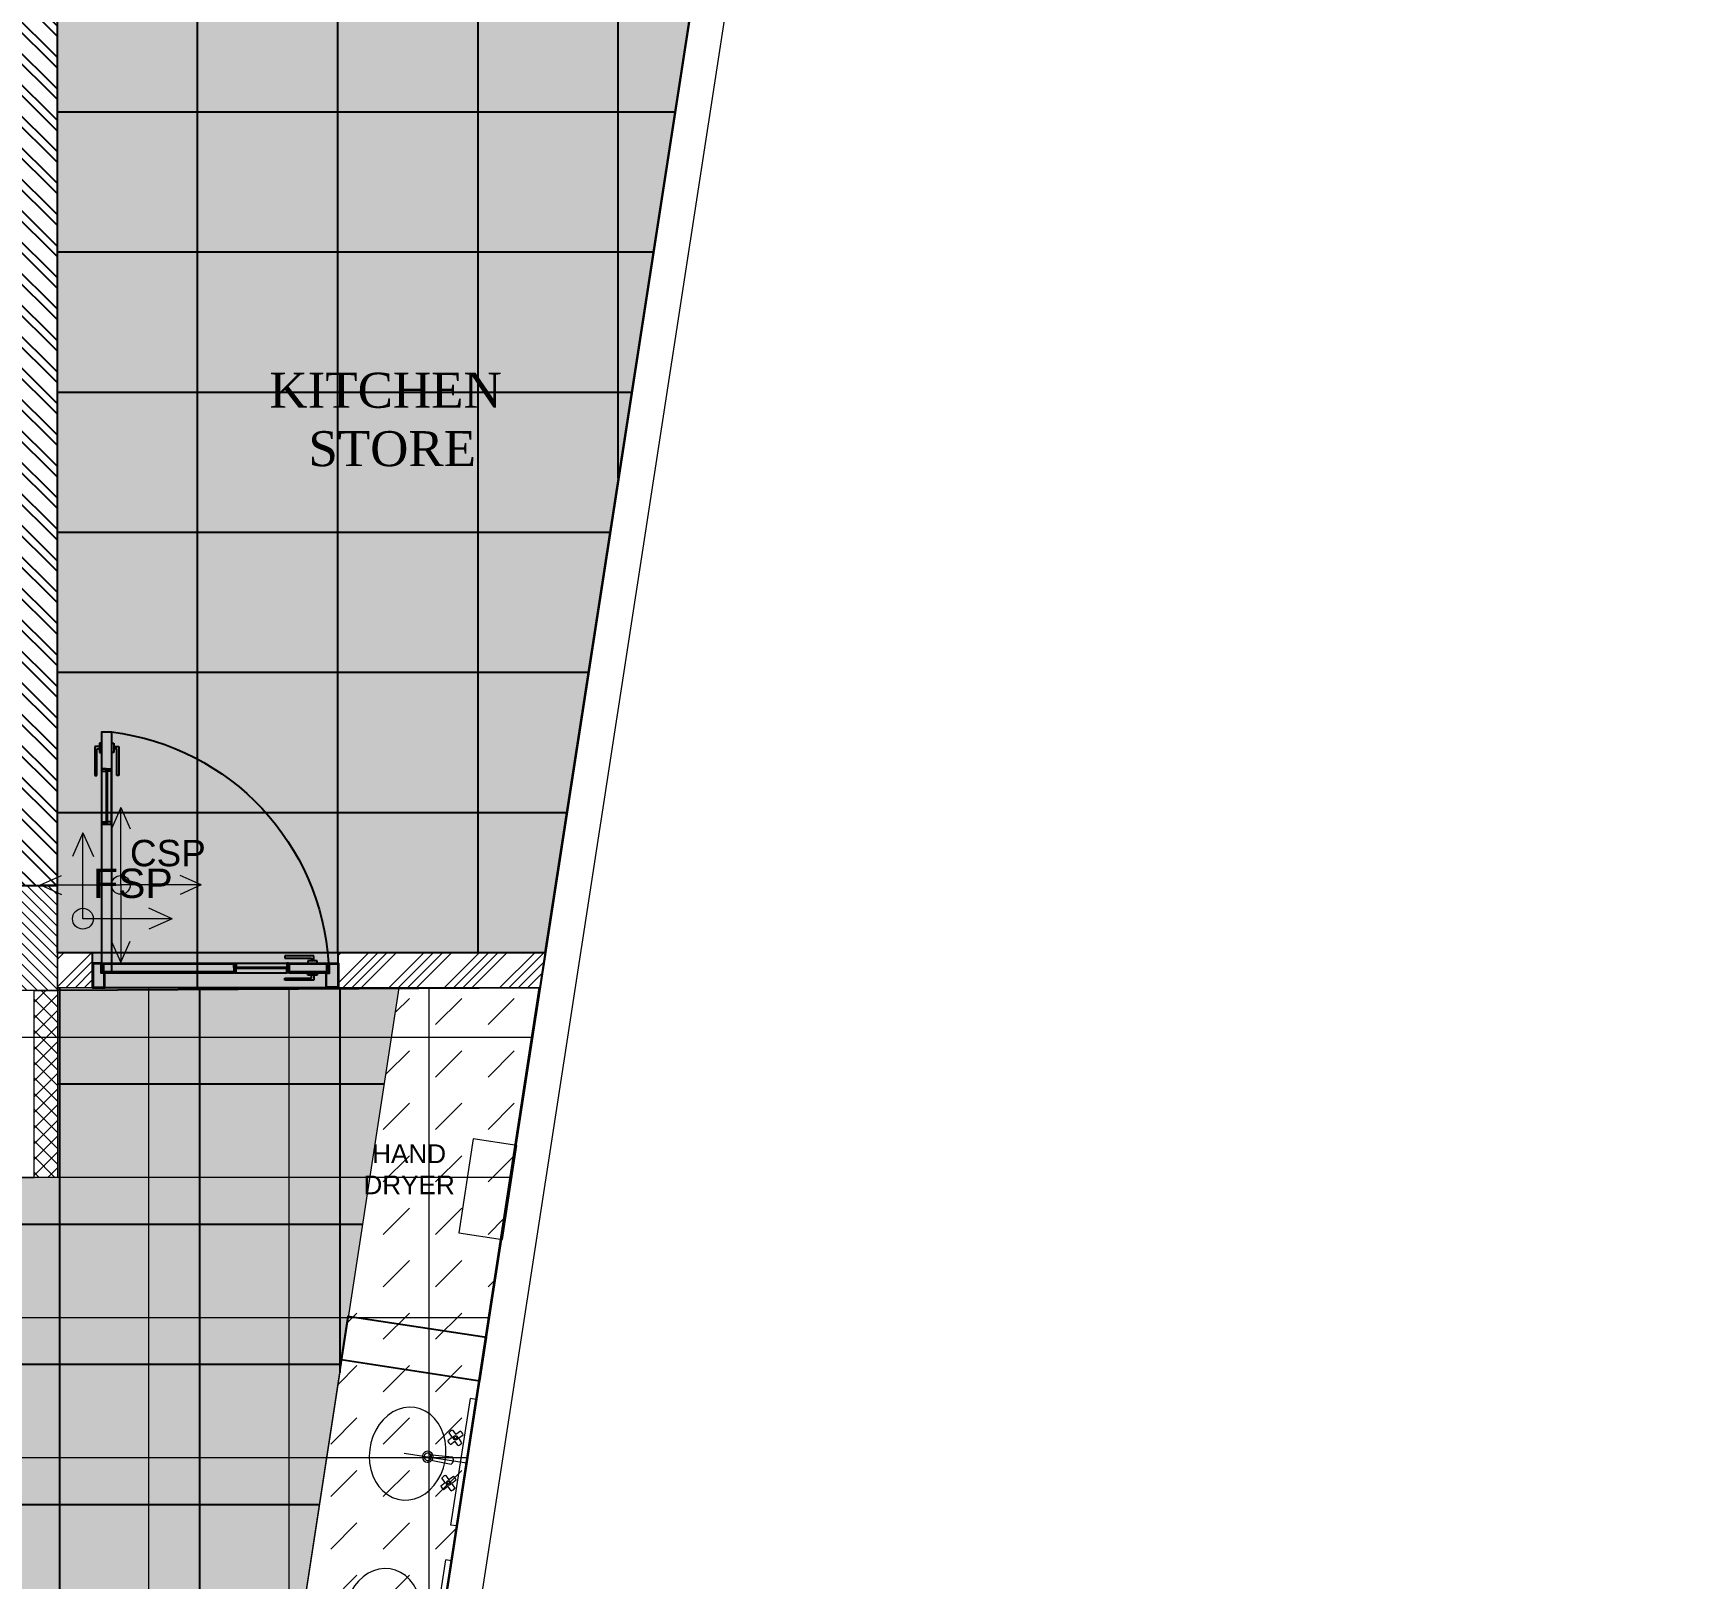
# Model space of a CAD drawing. Header units: millimetres. Extents: x 2335845 to 2509607, y 289014 to 361737.
# Drawn here: x 2411490 to 2418524, y 302186 to 308802 of the extents above; entities that cross this region are included whole.
import ezdxf

# ---------------------------------------------------------------- set-up
doc = ezdxf.new("R2010")
doc.units = ezdxf.units.MM
doc.linetypes.add('HIDDEN', pattern=[0.375, 0.25, -0.125])
for name, color, linetype, lineweight in [('150 mm WALL', 134, 'Continuous', 25), ('A-FURN-SANITARY', 144, 'Continuous', 15), ('A-PLAN-COLUMN', 3, 'Continuous', 0), ('A-PLAN-RCC-HATCH', 8, 'Continuous', 13), ('A-PLAN-THIN', 251, 'Continuous', 15), ('AR_01_PARTITION FULL HT', 2, 'Continuous', 25), ('IN-PRTN-FULL', 30, 'Continuous', 20), ('IN-PRTN-HATCH', 8, 'Continuous', 5), ('SW-PARTITION GYPSUM', 30, 'Continuous', 18), ('TOA-FC-CSP', 8, 'Continuous', 20), ('TOA-FC-GYPSUM', 250, 'Continuous', 5), ('TOA-FL-FSP', 8, 'Continuous', 20), ('TOA-FL-TILE-3', 8, 'Continuous', 5), ('TOA_DOOR', 7, 'Continuous', 25)]:
    doc.layers.add(name, color=color, linetype=linetype, lineweight=lineweight)
for name, color, linetype in [('A-PLAN-DOOR', 7, 'Continuous'), ('A-PLAN-HIDDEN', 1, 'HIDDEN'), ('A-PLAN-WALL', 6, 'Continuous'), ('A-PLAN-WALL HATCH', 8, 'Continuous'), ('ROOM TEXT', 3, 'Continuous'), ('TOA-FC-MODULAR', 7, 'Continuous')]:
    doc.layers.add(name, color=color, linetype=linetype)
doc.styles.add('2MM', font='arial.ttf')
doc.styles.add('ARIAL', font='arial.ttf')
doc.styles.add('GEORGE', font='georgia.ttf')
pattern_1 = [(315, (-36049.69, -291334.46), (67.35192, 67.35192), []), (315, (-36049.69, -291379.36), (67.35192, 67.35192), [])]
pattern_2 = [(45, (2408113.76, 309771.23), (-118.5394, 118.5394), []), (45, (2408153.27, 309771.23), (-118.5394, 118.5394), []), (45, (2408192.79, 309771.23), (-118.5394, 118.5394), []), (45, (2408232.3, 309771.23), (-118.5394, 118.5394), [])]

# ---------------------------------------------------------------- blocks, each defined once
blk = doc.blocks.new('A$C3F28102C')
at = {"layer": 'A-PLAN-DOOR'}
h = blk.add_hatch(dxfattribs=at)
h.set_pattern_fill('ANSI31', color=256, style=0)
h.set_pattern_definition([(315, (-1529.3283, 1000.1135), (-0.44194174, -0.44194174), [])])
h.paths.add_polyline_path([(1.3, -14.9), (0, -14.9), (0, 0), (1.3, 0)])
h.paths.add_polyline_path([(1.3, 0.2), (1.3, 0), (0, 0), (0, 1.1, 0.115729)])
h.paths.add_polyline_path([(4.9, -14.9), (3.6, -14.9), (3.6, 0), (4.9, 0)])
h.paths.add_polyline_path([(4.9, 0), (3.6, 0), (3.6, 0.2, 0.115729), (4.9, 1.1)])
at = {"layer": 'A-PLAN-DOOR', "color": 2}
for points in [[(1.3, 0.2), (1.3, -14.9), (0, -14.9), (0, 1.1)], [(3.6, 0.2), (3.6, -14.9), (4.9, -14.9), (4.9, 1.1)]]:
    blk.add_lwpolyline(points, dxfattribs=at)
for radius in [3.42, 2.42]:
    blk.add_circle((2.5, 3.4), radius, dxfattribs=at)
blk = doc.blocks.new('Door 1500 mm')
at = {"layer": 'A-PLAN-DOOR'}
for p, q in [((-749, 144.7), (-749, 149.7)), ((749, 144.7), (749, 149.7)), ((710.4, 59.9), (-710.4, 59.9)), ((-710.4, 59.9), (-710.4, 0)), ((710.4, 53.4), (-710.4, 53.4)), ((710.4, 6.5), (-710.4, 6.5)), ((710.4, 0), (-710.4, 0)), ((-150, 0), (-150, 53.4)), ((710.4, 59.9), (710.4, 0))]:
    blk.add_line(p, q, dxfattribs=at)
for points in [[(-750, -90.3), (-750, -90.3), (-750, 149.7), (-851, 149.7)], [(750, -89.3), (750, 149.7), (851, 149.7)]]:
    blk.add_lwpolyline(points, dxfattribs=at)
for points in [[(-750, 8), (-749, 8), (-749, 141.7), (-750, 141.7)], [(-747.5, 1.5), (-715.6, 1.5), (-715.6, 63.4), (-700.6, 63.4), (-700.6, 94.6), (-715.2, 148.2), (-747.5, 148.2), (-747.5, 139.7), (-749, 139.7), (-749, 141.7), (-749, 149.7), (-714.1, 149.7), (-699.1, 94.8), (-699.1, 61.9), (-714.1, 61.9), (-714.1, 0), (-749, 0), (-749, 10), (-747.5, 10)], [(747.5, 1.5), (715.6, 1.5), (715.6, 63.4), (700.6, 63.4), (700.6, 94.6), (715.2, 148.2), (747.5, 148.2), (747.5, 139.7), (749, 139.7), (749, 141.7), (749, 149.7), (714.1, 149.7), (699.1, 94.8), (699.1, 61.9), (714.1, 61.9), (714.1, 0), (749, 0), (749, 10), (747.5, 10)], [(750, 8), (749, 8), (749, 141.7), (750, 141.7)]]:
    blk.add_lwpolyline(points, close=True, dxfattribs=at)
at = {"layer": 'A-PLAN-DOOR', "linetype": 'HIDDEN', "ltscale": 300}
for points in [[(-711.8, -7), (-678.8, -7), (-678.8, -534.8), (-711.8, -534.8)], [(711.8, -7), (678.8, -7), (678.8, -835.8), (711.8, -835.8)]]:
    blk.add_lwpolyline(points, close=True, dxfattribs=at)
for centre, radius, start, end in [((-678.8, -7), 528.9, 270, 0.75702), ((678.8, -7), 828.8, 179.51698, 270)]:
    blk.add_arc(centre, radius, start, end, dxfattribs=at)
at = {"layer": 'A-PLAN-DOOR', "extrusion": (0, 0, -1), "yscale": 0.9981851179673188, "zscale": -0.9981851179673188, "rotation": 180}
for p, xscale in [((714.1, 0), 0.9981851179673188), ((-714.1, 0), -0.9981851179673188)]:
    blk.add_blockref('A$C3F28102C', p, dxfattribs=dict(at, xscale=xscale))
blk = doc.blocks.new('AHU-3')
at = {"layer": 'A-PLAN-RCC-HATCH'}
h = blk.add_hatch(dxfattribs=at)
h.set_pattern_fill('ANSI31', color=256, scale=10, angle=360, style=0)
h.set_pattern_definition([(135, (405105.024, 180271.313), (22.4506403, 22.4506403), [])])
h.paths.add_polyline_path([(4000.3, -3384.5), (4000.3, -3834.5), (2750.3, -3834.5), (2750.3, -3384.5)])
at = {"layer": 'A-PLAN-WALL HATCH'}
h = blk.add_hatch(dxfattribs=at)
h.set_pattern_fill('ANSI32', color=256, scale=10, angle=-90, style=0)
h.set_pattern_definition(pattern_1)
h.paths.add_polyline_path([(-2549.7, 1790.5), (-2549.7, -2834.5), (-2349.7, -2834.5), (-2349.7, 1790.5)])
h = blk.add_hatch(dxfattribs=at)
h.set_pattern_fill('ANSI32', color=256, scale=10, angle=-90, style=0)
h.set_pattern_definition(pattern_1)
h.paths.add_polyline_path([(4000.3, 1790.5), (3800.3, 1790.5), (3800.3, -3384.5), (4000.3, -3384.5)])
h = blk.add_hatch(dxfattribs=at)
h.set_pattern_fill('ANSI32', color=256, scale=10, angle=-90, style=0)
h.set_pattern_definition(pattern_1)
h.paths.add_polyline_path([(-1549.7, -3834.5), (1210.3, -3834.5), (1210.3, -2984.5), (1010.3, -2984.5), (1010.3, -3634.5), (-1549.7, -3634.5)])
h = blk.add_hatch(dxfattribs=at)
h.set_pattern_fill('ANSI32', color=256, scale=10, angle=-90, style=0)
h.set_pattern_definition(pattern_1)
h.paths.add_polyline_path([(2950.3, -3384.5), (2950.3, -2984.5), (2750.3, -2984.5), (2750.3, -3384.5)])
at = {"layer": 'A-PLAN-COLUMN'}
blk.add_lwpolyline([(4000.3, -3384.5), (4000.3, -3834.5), (2750.3, -3834.5), (2750.3, -3384.5)], close=True, dxfattribs=at)
at = {"layer": 'A-PLAN-HIDDEN', "ltscale": 1000}
for p, q in [((3800.3, 1790.5), (2950.3, -3384.5)), ((3800.3, -3384.5), (2950.3, 1790.5))]:
    blk.add_line(p, q, dxfattribs=at)
for points in [[(3725.3, 1549.9), (3125.3, 1549.9), (3125.3, 349.9), (3725.3, 349.9)], [(1350.3, 990.5), (1350.3, -1609.5), (-1549.7, -1609.5), (-1549.7, 990.5)], [(3725.3, 49.6), (3125.3, 49.6), (3125.3, -700.4), (3725.3, -700.4)], [(3725.3, -1000), (3125.3, -1000), (3125.3, -1750), (3725.3, -1750)]]:
    blk.add_lwpolyline(points, close=True, dxfattribs=at)
for centre, radius in [((3680.2, -2099.3), 45.1), ((3663.5, -2369), 61.9), ((3520.3, -2814.1), 125), ((3520.3, -3314.1), 125)]:
    blk.add_circle(centre, radius, dxfattribs=at)
at = {"layer": 'A-PLAN-THIN'}
for p, q in [((2750.3, -2984.5), (2750.3, 1790.5)), ((2950.3, -2984.5), (2950.3, 1790.5))]:
    blk.add_line(p, q, dxfattribs=at)
at = {"layer": 'A-PLAN-WALL'}
for points in [[(-2549.7, 1790.5), (-2549.7, -2834.5), (-2349.7, -2834.5), (-2349.7, 1790.5), (-2549.7, 1790.5)], [(4000.3, 1790.5), (3800.3, 1790.5), (3800.3, -3384.5), (4000.3, -3384.5), (4000.3, 1790.5)], [(-1549.7, -3834.5), (1210.3, -3834.5), (1210.3, -2984.5), (1010.3, -2984.5), (1010.3, -3634.5), (-1549.7, -3634.5), (-1549.7, -3834.5)], [(2950.3, -3384.5), (2950.3, -2984.5), (2750.3, -2984.5), (2750.3, -3384.5), (2950.3, -3384.5)]]:
    blk.add_lwpolyline(points, dxfattribs=at)
at = {"layer": 'A-PLAN-DOOR'}
blk.add_blockref('Door 1500 mm', (1980.3, -3114.2), dxfattribs=at)
blk = doc.blocks.new('CHOREE')
blk.add_blockref('AHU-3', (9031.9, -9715.7))
blk = doc.blocks.new('BIG CHOORE')
blk.add_blockref('CHOREE', (-2408, -1909))
blk = doc.blocks.new('A$C38A659B7')
at = {"layer": 'TOA-FC-CSP', "color": 10, "linetype": 'Continuous', "elevation": 0}
for points in [[(0.91, 8.35), (0, 6.31)], [(0.91, 8.35), (0, 6.31)], [(0.91, 8.35), (1.82, 6.31)], [(0.91, 8.35), (1.82, 6.31)], [(8.65, 0.91), (0.91, 0.91), (0.91, 8.35)], [(-6.83, 0.91), (-4.79, 1.82)], [(8.65, 0.91), (6.61, 1.82)], [(-6.83, 0.91), (-4.79, 0)], [(-6.83, 0.91), (0.91, 0.91), (0.91, -6.54)], [(8.65, 0.91), (6.61, 0)], [(0.91, -6.54), (0, -4.49)], [(0.91, -6.54), (0, -4.49)], [(0.91, -6.54), (1.82, -4.49)], [(0.91, -6.54), (1.82, -4.49)]]:
    blk.add_lwpolyline(points, dxfattribs=at)
at = {"layer": 'TOA-FC-CSP', "color": 10, "linetype": 'Continuous'}
blk.add_circle((0.91, 0.91, 0), 0.902, dxfattribs=at)
at = {"layer": 'TOA-FC-CSP', "color": 10, "insert": (1.79, 5.25, 0), "char_height": 2.542, "width": 4.6087, "attachment_point": 1, "style": 'ARIAL'}
blk.add_mtext('CSP', dxfattribs=at)
blk = doc.blocks.new('A$C1A684713')
at = {"layer": 'TOA-FL-FSP', "color": 10, "linetype": 'Continuous', "elevation": 0}
for points in [[(0.91, 8.35), (0, 6.31)], [(0.91, 8.35), (0, 6.31)], [(0.91, 8.35), (1.82, 6.31)], [(0.91, 8.35), (1.82, 6.31)], [(8.65, 0.91), (0.91, 0.91), (0.91, 8.35)], [(8.65, 0.91), (6.61, 1.82)], [(8.65, 0.91), (6.61, 0)]]:
    blk.add_lwpolyline(points, dxfattribs=at)
at = {"layer": 'TOA-FL-FSP', "color": 10, "linetype": 'Continuous'}
blk.add_circle((0.91, 0.91, 0), 0.902, dxfattribs=at)
at = {"layer": 'TOA-FL-FSP', "color": 10, "insert": (1.79, 5.25, 0), "char_height": 2.542, "width": 4.6087, "attachment_point": 1, "style": 'ARIAL'}
blk.add_mtext('FSP', dxfattribs=at)
blk = doc.blocks.new('*U768')
at = {"layer": 'IN-PRTN-HATCH'}
h = blk.add_hatch(dxfattribs=at)
h.set_pattern_fill('ANSI37', color=256, scale=15)
h.set_pattern_definition([(45, (8138.486, 0), (-33.67596, 33.67596), []), (135, (8138.486, 0), (-33.67596, -33.67596), [])])
h.paths.add_polyline_path([(-98111.9, -39967.2), (-97312, -39967.2), (-97312, -39867.2), (-98111.9, -39867.2)])
at = {"layer": 'IN-PRTN-FULL', "elevation": 0}
blk.add_lwpolyline([(-98111.9, -39967.2), (-97312, -39967.2), (-97312, -39867.2), (-98111.9, -39867.2)], close=True, dxfattribs=at)
blk = doc.blocks.new('A$C3A863514')
at = {"layer": 'TOA_DOOR', "color": 8, "ltscale": 3}
for p, q in [((-113, 1029.6), (-113, 906.7)), ((-92, 1029.6), (-113, 1029.6)), ((-103.6, 1020.1), (-92, 1020.1)), ((-103.6, 906.7), (-103.6, 1020.1)), ((-92, 1044.7), (-92, 1005)), ((-82.6, 1044.7), (-92, 1044.7)), ((-92, 1029.6), (-92, 1020.1)), ((-92, 1005), (-82.6, 1005)), ((-40, 1044.7), (-30.6, 1044.7)), ((-30.6, 1005), (-40, 1005)), ((-30.6, 1044.7), (-30.6, 1005)), ((-30.6, 1029.6), (-30.6, 1020.1)), ((-30.6, 1029.6), (-9.6, 1029.6)), ((-19, 1020.1), (-30.6, 1020.1)), ((-19, 906.7), (-19, 1020.1)), ((-9.6, 1029.6), (-9.6, 906.7)), ((-40, 934.5), (-81, 934.5)), ((-81, 708), (-81, 924.6)), ((-62.9, 934.5), (-62.9, 708)), ((-58.1, 934.5), (-58.1, 708)), ((-40, 708), (-40, 924.6)), ((-113, 906.7), (-103.6, 906.7)), ((-9.6, 906.7), (-19, 906.7)), ((-40, 698.2), (-81, 698.2))]:
    blk.add_line(p, q, dxfattribs=at)
at = {"layer": 'TOA_DOOR', "ltscale": 3}
for p, q in [((-960, 114.5), (-920.3, 114.5)), ((-960, 105), (-960, 114.5)), ((-944.9, 135.5), (-822, 135.5)), ((-944.9, 114.5), (-944.9, 135.5)), ((-944.9, 114.5), (-935.4, 114.5)), ((-935.4, 126), (-935.4, 114.5)), ((-822, 126), (-935.4, 126)), ((-920.3, 114.5), (-920.3, 105)), ((-840, 105), (-840, 64)), ((-613.6, 105), (-830.2, 105)), ((-822, 135.5), (-822, 126)), ((-603.7, 105), (-603.7, 64)), ((-960, 62.5), (-960, 53)), ((-960, 53), (-920.3, 53)), ((-944.9, 53), (-935.4, 53)), ((-944.9, 53), (-944.9, 32)), ((-944.9, 32), (-822, 32)), ((-935.4, 41.4), (-935.4, 53)), ((-822, 41.4), (-935.4, 41.4)), ((-920.3, 53), (-920.3, 62.5)), ((-613.6, 64), (-830.2, 64)), ((-822, 32), (-822, 41.4))]:
    blk.add_line(p, q, dxfattribs=at)
at = {"layer": 'TOA_DOOR', "color": 5, "ltscale": 3}
for p, q in [((-840, 86.9), (-613.6, 86.9)), ((-840, 82.2), (-613.6, 82.2))]:
    blk.add_line(p, q, dxfattribs=at)
at = {"layer": 'TOA_DOOR', "color": 8, "ltscale": 3}
blk.add_lwpolyline([(-39.9, 64), (-40, 1092), (-81, 1092), (-80.9, 64)], close=True, dxfattribs=at)
for points in [[(-78.5, 934.5), (-78.5, 932), (-81, 932), (-81, 924.6), (-62.9, 924.6), (-62.9, 934.5), (-78.5, 934.5)], [(-42.5, 934.5), (-42.5, 932), (-40, 932), (-40, 924.6), (-58.1, 924.6), (-58.1, 934.5), (-42.5, 934.5)], [(-78.5, 698.2), (-78.5, 700.7), (-81, 700.7), (-81, 708), (-62.9, 708), (-62.9, 698.2), (-78.5, 698.2)], [(-42.5, 698.2), (-42.5, 700.7), (-40, 700.7), (-40, 708), (-58.1, 708), (-58.1, 698.2), (-42.5, 698.2)]]:
    blk.add_lwpolyline(points, dxfattribs=at)
at = {"layer": 'TOA_DOOR', "ltscale": 3}
for points in [[(-1050, 0), (-1050, 0), (-997.5, 0), (-997.5, 64), (-1010.1, 64), (-1010.1, 105), (-1050, 105), (-1050, 0)], [(-1047.6, 3.1), (-1047.6, 2.4), (-999.9, 2.4), (-999.9, 61.7), (-1012.5, 61.7), (-1012.5, 102.6), (-1047.6, 102.6), (-1047.6, 2.4)], [(-840, 105), (-1007.3, 105), (-1007.3, 101.8), (-840, 101.8)], [(-840, 101.8), (-999.4, 101.8), (-999.4, 67.2), (-840, 67.2)], [(-840, 102.5), (-837.5, 102.5), (-837.5, 105), (-830.2, 105), (-830.2, 86.9), (-840, 86.9), (-840, 102.5)], [(-840, 66.5), (-837.5, 66.5), (-837.5, 64), (-830.2, 64), (-830.2, 82.2), (-840, 82.2), (-840, 66.5)], [(-603.7, 102.5), (-606.2, 102.5), (-606.2, 105), (-613.6, 105), (-613.6, 86.9), (-603.7, 86.9), (-603.7, 102.5)], [(-603.7, 66.5), (-606.2, 66.5), (-606.2, 64), (-613.6, 64), (-613.6, 82.2), (-603.7, 82.2), (-603.7, 66.5)], [(-39.9, 105), (-603.7, 105)], [(-603.7, 101.8), (-39.9, 101.8), (-39.9, 105)], [(-47.8, 101.8), (-603.7, 101.8)], [(-603.7, 67.2), (-47.8, 67.2), (-47.8, 101.8)], [(0, 0), (0, 0), (-52.5, 0), (-52.5, 64), (-39.9, 64), (-39.9, 105), (0, 105), (0, 0)], [(-2.4, 3.1), (-2.4, 2.4), (-50.1, 2.4), (-50.1, 61.7), (-37.5, 61.7), (-37.5, 102.6), (-2.4, 102.6), (-2.4, 2.4)], [(-840, 64), (-1007.3, 64), (-1007.3, 67.2), (-840, 67.2)], [(-39.9, 67.2), (-39.9, 64), (-603.7, 64)], [(-603.7, 67.2), (-39.9, 67.2)]]:
    blk.add_lwpolyline(points, dxfattribs=at)
for points in [[(-1007.3, 101.8), (-999.4, 101.8), (-999.4, 67.2), (-1007.3, 67.2)], [(-39.9, 101.8), (-47.8, 101.8), (-47.8, 67.2), (-39.9, 67.2)]]:
    blk.add_lwpolyline(points, close=True, dxfattribs=at)
at = {"layer": 'TOA_DOOR', "color": 8, "ltscale": 3}
blk.add_arc((47.2, 43.5), 1056.3, 96.9725, 176.66066, dxfattribs=at)
at = {"layer": 'TOA_DOOR', "ltscale": 3}
for centre, radius, start, end in [((-850.4, 98.5), 15.6, 311.97465, 17.09535), ((-857.7, 96.8), 20.3, 330.67981, 14.7641), ((-845.4, 100), 14.2, 292.47405, 7.50673), ((-841.2, 99.3), 12.5, 275.68823, 327.98283), ((-850.4, 70.6), 15.6, 342.90465, 48.02535), ((-857.7, 72.2), 20.3, 345.2359, 29.32019), ((-845.4, 69), 14.2, 352.49327, 67.52595), ((-841.2, 69.8), 12.5, 32.01717, 84.31177), ((-834.4, 95.7), 5.19, 207.9347, 287.08974), ((-834.4, 73.4), 5.19, 72.91026, 152.0653), ((-833.7, 100.1), 5.81, 208.01115, 296.81028), ((-833.7, 68.9), 5.81, 63.18972, 151.98885), ((-832.8, 106.2), 8, 222.53973, 287.36657), ((-832.8, 62.8), 8, 72.63343, 137.46027), ((-611, 106.2), 8, 252.63343, 317.46027), ((-611, 62.8), 8, 42.53973, 107.36657), ((-602.5, 99.3), 12.5, 212.01717, 264.31177), ((-602.5, 69.8), 12.5, 95.68823, 147.98283), ((-610.1, 100.1), 5.81, 243.18972, 331.98885), ((-610.1, 68.9), 5.81, 28.01115, 116.81028), ((-598.3, 100), 14.2, 172.49327, 247.52595), ((-598.3, 69), 14.2, 112.47405, 187.50673), ((-609.4, 95.7), 5.19, 252.91026, 332.0653), ((-609.4, 73.4), 5.19, 27.9347, 107.08974), ((-593.3, 98.5), 15.6, 162.90465, 228.02535), ((-593.3, 70.6), 15.6, 131.97465, 197.09535), ((-586, 96.8), 20.3, 165.2359, 209.32019), ((-586, 72.2), 20.3, 150.67981, 194.7641)]:
    blk.add_arc(centre, radius, start, end, dxfattribs=at)
blk = doc.blocks.new('BS')
for p, q in [((0, 14), (-1.2, 14)), ((-1.2, -14), (-1.2, 14)), ((0, -14), (0, 14)), ((-4.71, 5.87), (-3.84, 5)), ((-3.84, 5), (-4.71, 4.13)), ((-4.01, 6.58), (-3.14, 5.71)), ((-4.01, 3.43), (-3.14, 4.29)), ((-2.27, 6.58), (-3.14, 5.71)), ((-3.14, 5.71), (-3.14, 5.71)), ((-2.27, 3.43), (-3.14, 4.29)), ((-3.14, 4.29), (-3.14, 4.29)), ((-1.56, 5.87), (-2.43, 5.01)), ((-2.43, 5.01), (-2.43, 5.01)), ((-1.56, 4.13), (-2.43, 5.01)), ((-13.7, 0), (0.06, 0)), ((-7.61, 0.58), (-3.18, 0.77)), ((-7.61, -0.62), (-3.18, -0.81)), ((-4.01, -3.42), (-3.14, -4.29)), ((-2.27, -3.42), (-3.14, -4.29)), ((-3.84, -5), (-4.71, -4.13)), ((-4.71, -5.87), (-3.84, -5)), ((-4.01, -6.57), (-3.14, -5.71)), ((-3.14, -4.29), (-3.14, -4.29)), ((-2.27, -6.57), (-3.14, -5.71)), ((-3.14, -5.71), (-3.14, -5.71)), ((-1.56, -4.13), (-2.43, -5)), ((-2.43, -5), (-2.43, -5)), ((-1.56, -5.87), (-2.43, -5)), ((0, -14), (-1.2, -14))]:
    blk.add_line(p, q)
at = {"linetype": 'Continuous'}
for p, q in [((-18.51, 7.6), (-19.36, 6.52)), ((-17.55, 8.51), (-18.51, 7.6)), ((-16.49, 9.24), (-17.55, 8.51)), ((-15.35, 9.77), (-16.49, 9.24)), ((-14.16, 10.09), (-15.35, 9.77)), ((-12.95, 10.2), (-14.16, 10.09)), ((-11.73, 10.09), (-12.95, 10.2)), ((-10.54, 9.77), (-11.73, 10.09)), ((-9.41, 9.24), (-10.54, 9.77)), ((-8.34, 8.51), (-9.41, 9.24)), ((-7.38, 7.6), (-8.34, 8.51)), ((-6.54, 6.52), (-7.38, 7.6)), ((-20.62, 3.99), (-21.02, 2.58)), ((-20.07, 5.31), (-20.62, 3.99)), ((-19.36, 6.52), (-20.07, 5.31)), ((-5.83, 5.31), (-6.54, 6.52)), ((-5.27, 3.99), (-5.83, 5.31)), ((-4.88, 2.58), (-5.27, 3.99)), ((-21.24, 1.12), (-21.28, -0.37)), ((-21.02, 2.58), (-21.24, 1.12)), ((-4.66, 1.12), (-4.88, 2.58)), ((-4.61, -0.37), (-4.66, 1.12)), ((-21.28, -0.37), (-21.15, -1.85)), ((-21.15, -1.85), (-20.84, -3.29)), ((-20.84, -3.29), (-20.36, -4.66)), ((-5.53, -4.66), (-5.05, -3.29)), ((-5.05, -3.29), (-4.75, -1.85)), ((-4.75, -1.85), (-4.61, -0.37)), ((-20.36, -4.66), (-19.73, -5.93)), ((-19.73, -5.93), (-18.95, -7.08)), ((-18.95, -7.08), (-18.04, -8.07)), ((-7.85, -8.07), (-6.94, -7.08)), ((-6.94, -7.08), (-6.16, -5.94)), ((-6.16, -5.94), (-5.53, -4.66)), ((-18.04, -8.07), (-17.03, -8.89)), ((-17.03, -8.89), (-15.93, -9.53)), ((-15.93, -9.53), (-14.76, -9.96)), ((-14.76, -9.96), (-13.56, -10.17)), ((-13.56, -10.17), (-12.34, -10.17)), ((-12.34, -10.17), (-11.13, -9.96)), ((-11.13, -9.96), (-9.97, -9.53)), ((-9.97, -9.53), (-8.86, -8.89)), ((-8.86, -8.89), (-7.85, -8.07))]:
    blk.add_line(p, q, dxfattribs=at)
for centre, radius in [((-3.14, 5), 0.5), ((-3.14, 5.04), 0.3), ((-3.14, -5), 0.5), ((-3.14, -4.96), 0.3)]:
    blk.add_circle(centre, radius)
for centre, radius, start, end in [((-3.14, 5), 1.8, 118.8722, 151.1277), ((-3.14, 5), 1.8, 208.8722, 241.1277), ((-3.14, 5), 1.8, 28.8723, 61.1278), ((-3.14, 5), 1.8, 298.8722, 331.1278), ((-8.49, 0), 1.2, 29.9409, 328.3399), ((-8.49, 0), 0.8, 29.415, 326.1783), ((-7.36, -0.02), 0.65, 112.6197, 247.38), ((-8.49, 0), 0.8, 326.1783, 29.4151), ((-8.49, 0), 1.2, 328.3399, 29.9409), ((-3.81, -0.02), 1, 306.8689, 53.1309), ((-3.14, -5), 1.8, 118.8722, 151.1277), ((-3.14, -5), 1.8, 28.8722, 61.1278), ((-3.14, -5), 1.8, 208.8722, 241.1277), ((-3.14, -5), 1.8, 298.8722, 331.1278)]:
    blk.add_arc(centre, radius, start, end)

msp = doc.modelspace()

# ---------------------------------------------------------------- hatches: boundary and pattern name
at = {"layer": 'IN-PRTN-HATCH'}
h = msp.add_hatch(dxfattribs=at)
h.set_pattern_fill('ANSI34', color=256, scale=8.8)
h.set_pattern_definition(pattern_2)
h.paths.add_polyline_path([(2411744.683, 304863.719), (2411744.683, 304713.719), (2411594.683, 304713.719), (2411594.683, 304863.719)])
h = msp.add_hatch(dxfattribs=at)
h.set_pattern_fill('ANSI34', color=256, scale=8.8)
h.set_pattern_definition(pattern_2)
h.paths.add_polyline_path([(2413681.24, 304863.719), (2413658.134, 304713.719), (2412794.683, 304713.719), (2412794.683, 304863.719)])
at = {"layer": 'TOA-FC-GYPSUM'}
h = msp.add_hatch(dxfattribs=at)
h.set_pattern_fill('DASH', color=252, scale=50, angle=45)
h.set_pattern_definition([(45, (90021.14, 24146.98), (0, 224.506403), [158.75, -158.75])])
h.paths.add_polyline_path([(2405044.683, 303896.142), (2405044.683, 301288.695), (2408584.683, 301289.011), (2408584.683, 297701.624), (2411980.142, 297701.624), (2413058.134, 304713.719), (2411594.683, 304713.719), (2411594.683, 303901.624)])
edge = h.paths.add_edge_path()
edge.add_line((2405044.683, 304701.624), (2405044.683, 301288.853))
edge.add_line((2405044.683, 301288.853), (2407984.683, 301296.289))
edge.add_line((2407984.683, 301296.289), (2407984.683, 297109.06))
edge.add_line((2407984.683, 297109.06), (2412487.915, 297101.624))
edge.add_line((2412487.915, 297101.624), (2413659.234, 304713.719))
edge.add_line((2413659.234, 304713.719), (2411594.683, 304713.719))
edge.add_line((2411594.683, 304713.719), (2411594.683, 303901.624))
edge.add_line((2411594.683, 303901.624), (2405045.783, 303895.975))
at = {"layer": 'TOA-FC-MODULAR'}
h = msp.add_hatch(dxfattribs=at)
h.set_pattern_fill('AR-SAND', color=253, scale=4.3)
h.set_pattern_definition([(37.5, (2408113.76, 309771.23), (-6.8801, 210.4477), [0, -166.0144, 0, -185.674, 0, -177.4825]), (7.5, (2408113.76, 309771.23), (193.295, 308.235), [0, -89.5604, 0, -149.6314, 0, -57.3405]), (327.5, (2407979.42, 309771.23), (340.1267, 0.618), [0, -54.61, 0, -196.596, 0, -256.667]), (317.5, (2407979.42, 309771.23), (328.329, 95.8596), [0, -27.305, 0, -128.8796, 0, -147.447])])
h.paths.add_polyline_path([(2405044.683, 303896.142), (2405044.683, 301288.695), (2408584.683, 301289.011), (2408584.683, 297701.624), (2411980.142, 297701.624), (2413058.134, 304713.719), (2411594.683, 304713.719), (2411594.683, 303901.624)])
h.paths.add_polyline_path([(2411594.683, 309376.624), (2414378.278, 309376.624), (2413681.24, 304863.719), (2412794.683, 304863.719), (2412794.683, 304713.719), (2411744.683, 304713.719), (2411744.683, 304863.719), (2411594.683, 304863.719)])
h = msp.add_hatch(dxfattribs=at)
h.set_pattern_fill('_USER', color=252, scale=600, angle=270, double=1, pattern_type=0)
h.set_pattern_definition([(270, (2411594.7, 304863.7), (600, -1e-13), []), (0, (2411594.7, 304863.7), (0, 600), [])])
h.paths.add_polyline_path([(2411594.683, 309376.624), (2414378.278, 309376.624), (2413681.24, 304863.719), (2412794.683, 304863.719), (2412794.683, 304713.719), (2411744.683, 304713.719), (2411744.683, 304863.719), (2411594.683, 304863.719)])
h = msp.add_hatch(dxfattribs=at)
h.set_pattern_fill('_USER', color=252, scale=600, angle=270, double=1, pattern_type=0)
h.set_pattern_definition([(270, (2408604.6, 297701.6), (600, -1e-13), []), (0, (2408604.6, 297701.6), (0, 600), [])])
h.paths.add_polyline_path([(2405044.683, 303896.142), (2405044.683, 301288.695), (2408584.683, 301289.011), (2408584.683, 297701.624), (2411980.142, 297701.624), (2413058.134, 304713.719), (2411594.683, 304713.719), (2411594.683, 303901.624)])
at = {"layer": 'TOA-FL-TILE-3'}
h = msp.add_hatch(dxfattribs=at)
h.set_pattern_fill('_USER', color=253, scale=600, angle=90, double=1, pattern_type=0)
h.set_pattern_definition([(90, (2411594.7, 304863.7), (-600, 4e-14), []), (180, (2411594.7, 304863.7), (-7e-14, -600), [])])
h.paths.add_polyline_path([(2411594.683, 309376.624), (2414378.278, 309376.624), (2413681.24, 304863.719), (2412794.683, 304863.719), (2412794.683, 304713.719), (2411744.683, 304713.719), (2411744.683, 304863.719), (2411594.683, 304863.719)])
h = msp.add_hatch(dxfattribs=at)
h.set_pattern_fill('_USER', color=253, scale=600, double=1, pattern_type=0)
h.set_pattern_definition([(0, (2357985.7, 306901.64), (0, 600), []), (90, (2357985.7, 306901.64), (-600, 4e-14), [])])
h.paths.add_polyline_path([(2405044.683, 304701.624), (2405044.683, 301281.65), (2405244.104, 301281.65), (2405244.103, 297101.624), (2406244.683, 297101.624), (2406244.683, 293903.949), (2411633.435, 293856.651), (2412456.611, 296901.624), (2407800.451, 296901.624), (2407784.683, 301401.662), (2408009.683, 301401.662), (2408009.683, 301251.662), (2408009.683, 297101.624), (2412487.915, 297101.624), (2413658.134, 304713.719), (2411594.683, 304713.719), (2411558.259, 304701.623), (2410308.259, 304701.623), (2410344.683, 305420.916), (2408804.683, 305422.877), (2408804.683, 304701.624)])

# ---------------------------------------------------------------- linework, layer by layer
at = {"const_width": 5}
msp.add_lwpolyline([(2350244.683, 291915.217, -0.04453992), (2406044.683, 290902.779), (2406044.683, 293901.624), (2411633.435, 293856.651), (2411910.641, 295656.206), (2412258.439, 295615.141), (2414382.872, 309376.624), (2411594.683, 309376.624), (2411594.683, 304701.624), (2410344.682, 304701.623), (2410344.682, 305551.624), (2408804.683, 305551.624), (2408804.683, 304703.926), (2405044.683, 304706.227), (2405044.683, 310585.472), (2414483.777, 310554.102), (2416184.301, 321856.624), (2405044.683, 321856.624), (2405044.683, 327701.624)], format="xyb", dxfattribs=at)
msp.add_lwpolyline([(2411594.683, 309376.624), (2414378.278, 309376.624), (2413681.24, 304863.719), (2412794.683, 304863.719), (2412794.683, 304713.719), (2411744.683, 304713.719), (2411744.683, 304863.719), (2411594.683, 304863.719)], close=True)
at = {"layer": '150 mm WALL', "elevation": -24.969}
msp.add_lwpolyline([(2405044.683, 301288.853), (2407984.683, 301288.853), (2408009.683, 297101.624), (2412487.915, 297101.624), (2413658.134, 304713.719), (2411594.682, 304701.586)], dxfattribs=at)
at = {"layer": '150 mm WALL', "lineweight": 25, "elevation": 0}
msp.add_lwpolyline([(2413430.931, 303215.836), (2412837.819, 303306.493), (2412809.627, 303122.047), (2413402.738, 303031.39)], close=True, dxfattribs=at)
at = {"layer": 'A-FURN-SANITARY', "elevation": 0}
msp.add_lwpolyline([(2413561.286, 304038.729), (2413374.91, 304067.438), (2413312.894, 303664.843), (2413499.27, 303636.134)], close=True, dxfattribs=at)
msp.add_lwpolyline([(2411980.142, 297701.624), (2412811.737, 303121.725), (2413400.628, 303031.713)], dxfattribs=at)
at = {"layer": 'IN-PRTN-FULL'}
msp.add_line((2410444.683, 303901.662, 0.001), (2411494.683, 303901.662), dxfattribs=at)
at = {"layer": 'SW-PARTITION GYPSUM', "elevation": 0}
msp.add_lwpolyline([(2418523.573, 335301.624), (2418371.804, 335301.624), (2412258.439, 295615.141), (2412406.69, 295592.304), (2418523.573, 335301.624)], dxfattribs=at)
for points in [[(2411744.683, 304863.719), (2411744.683, 304713.719), (2411594.683, 304713.719), (2411594.683, 304863.719)], [(2413681.24, 304863.719), (2413658.134, 304713.719), (2412794.683, 304713.719), (2412794.683, 304863.719)]]:
    msp.add_lwpolyline(points, close=True, dxfattribs=at)
at = {"layer": 'TOA-FC-GYPSUM', "elevation": 0}
msp.add_lwpolyline([(2405044.683, 304701.624), (2405044.683, 301288.853), (2407984.683, 301296.289), (2407984.683, 297109.06), (2412487.915, 297101.624), (2413659.234, 304713.719), (2411594.683, 304713.719), (2411594.683, 303901.624), (2405045.783, 303895.975)], dxfattribs=at)
msp.add_lwpolyline([(2405044.683, 303896.142), (2405044.683, 301288.695), (2408584.683, 301289.011), (2408584.683, 297701.624), (2411980.142, 297701.624), (2413058.134, 304713.719), (2411594.683, 304713.719), (2411594.683, 303901.624)], close=True, dxfattribs=at)

# ---------------------------------------------------------------- block references
msp.add_blockref('BIG CHOORE', (2400970.421, 320160.812))
at = {"layer": 'A-FURN-SANITARY', "lineweight": -3, "ltscale": 0.9, "xscale": 19.58262179641503, "yscale": 19.58262179641503, "zscale": 19.58262179641503, "rotation": 351.2306912802273}
for p in [(2413344.402, 302680.485), (2413238.836, 301989.825)]:
    msp.add_blockref('BS', p, dxfattribs=at)
at = {"layer": 'AR_01_PARTITION FULL HT', "xscale": -1, "rotation": 270.0000640539902}
msp.add_blockref('*U768', (2451461.772, 402013.591, 0), dxfattribs=at)
at = {"layer": 'TOA-FC-CSP', "color": 4, "xscale": 44.46500340146511, "yscale": 44.46500340146511, "zscale": 44.46500340146511}
msp.add_blockref('A$C38A659B7', (2411825.786, 305113.308), dxfattribs=at)
at = {"layer": 'TOA-FL-FSP', "color": 4, "xscale": 49.39960325060979, "yscale": 49.39960325060979, "zscale": 49.39960325060979}
msp.add_blockref('A$C1A684713', (2411658.881, 304964.177, -0.046), dxfattribs=at)
at = {"layer": 'TOA_DOOR', "ltscale": 3, "xscale": -1.002583052446346, "yscale": 1.002583052446346, "zscale": 1.002583052446346}
msp.add_blockref('A$C3A863514', (2411744.683, 304713.719), dxfattribs=at)

# ---------------------------------------------------------------- texts
at = {"layer": 'ROOM TEXT', "linetype": 'Continuous', "insert": (2414217.346, 307346.645), "char_height": 150, "width": 2435.59136, "attachment_point": 3, "style": 'GEORGE'}
msp.add_mtext('\\pxqc;KITCHEN\\P STORE', dxfattribs=at)
at = {"layer": 'ROOM TEXT', "insert": (2413845.159, 304043.06), "char_height": 80, "width": 1489.94022, "attachment_point": 3, "style": '2MM'}
msp.add_mtext('\\pxqc;HAND \\PDRYER', dxfattribs=at)

doc.saveas('drawing.dxf')
